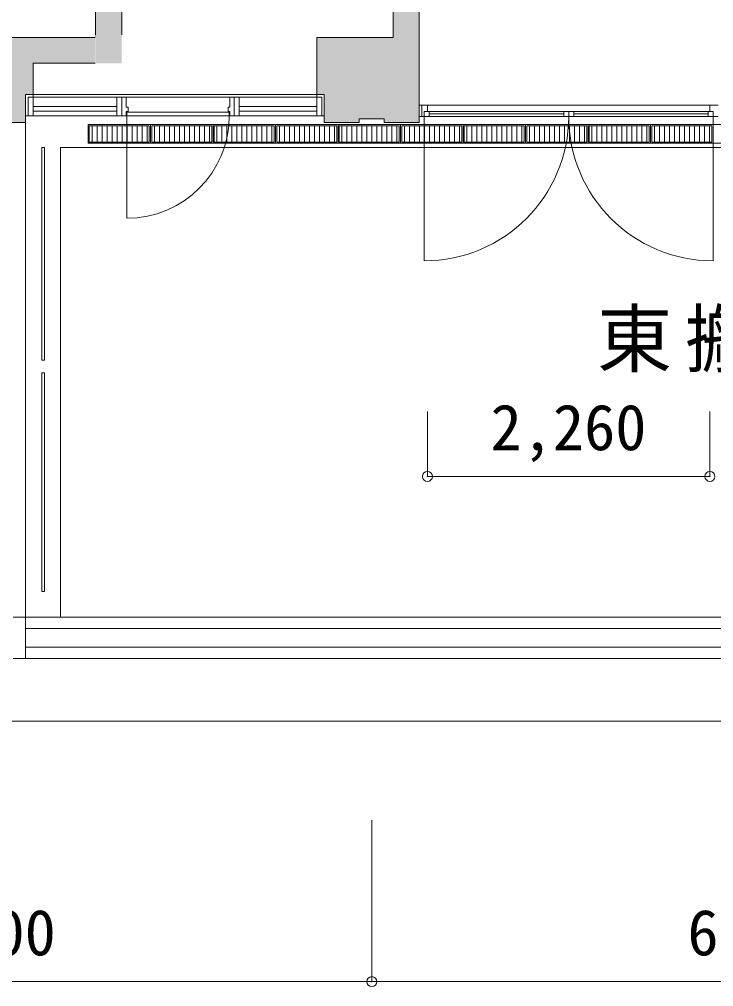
# Model space of a CAD drawing. Units: millimetres at full size, sheet at 1:200; details may follow other scales. Extents: x -96239 to 62349, y -170536 to 17264.
# Drawn here: x 20664 to 26219, y -106155 to -98420 of the extents above; entities that cross this region are included whole.
import ezdxf
from ezdxf.enums import TextEntityAlignment as Align

# ---------------------------------------------------------------- set-up
doc = ezdxf.new("R2010")
doc.units = ezdxf.units.MM
doc.header["$LTSCALE"] = 200
doc.header["$PDMODE"] = 32
doc.header["$PDSIZE"] = 80
for name, color, linetype, lineweight in [('0-1_躯体', 7, 'Continuous', 9), ('0-2_建具', 7, 'Continuous', 9), ('0-3_仕上', 4, 'Continuous', 5), ('0-5_設備機器', 7, 'Continuous', 9), ('0-6_寸法', 4, 'Continuous', 5), ('0-C_タイル・側溝', 7, 'Continuous', 9)]:
    doc.layers.add(name, color=color, linetype=linetype, lineweight=lineweight)
doc.layers.add('0-4_室名', color=7, linetype='Continuous')
doc.styles.add('ＭＳ ゴシック', font='')
doc.styles.add('ＭＳ Ｐゴシック', font='')
doc.styles.get('ＭＳ ゴシック').set_extended_font_data('MS Gothic')
doc.styles.get('ＭＳ Ｐゴシック').set_extended_font_data('MS PGothic')

msp = doc.modelspace()

# ---------------------------------------------------------------- linework, layer by layer
at = {"layer": '0-1_躯体'}
for p, q in [((23863.9, -92241.2), (23863.9, -99246.2)), ((21273.9, -98566.2), (21273.9, -93991.2)), ((23653.9, -94201.2), (23653.9, -98566.2)), ((19993.8, -98566.2), (21273.9, -98566.2)), ((23043.7, -98566.2), (23653.9, -98566.2)), ((23043.7, -98566.2), (23043.7, -99021.2)), ((20773.9, -98771.2), (20773.9, -99021.2)), ((20713.9, -99021.2), (20773.9, -99021.2)), ((20713.9, -99021.2), (20713.9, -103531.2)), ((23103.7, -99241.2), (23103.7, -99021.2)), ((23103.7, -99246.2), (23103.7, -99021.2)), ((26253.9, -99106.2), (23863.9, -99106.2)), ((23583.7, -99246.2), (23583.7, -99216.2)), ((20433.9, -99246.2), (20713.9, -99246.2)), ((23103.7, -99246.2), (23383.7, -99246.2)), ((23583.7, -99246.2), (23863.7, -99246.2)), ((23583.9, -99246.2), (23863.9, -99246.2)), ((20863.9, -99446.2), (20843.9, -99446.2)), ((20993.9, -99446.2), (20993.9, -103201.2)), ((29403.9, -99446.2), (20993.9, -99446.2)), ((33123.9, -103201.2), (20713.9, -103201.2)), ((20713.9, -103291.2), (33123.9, -103291.2)), ((20713.9, -103441.2), (33123.9, -103441.2)), ((38108.9, -103531.2), (20713.9, -103531.2))]:
    msp.add_line(p, q, dxfattribs=at)
for points in [[(20773.9, -98771.2), (21483.9, -98771.2), (21483.9, -94201.2)], [(20773.9, -98566.2), (19893.9, -98566.2), (19893.9, -99026.2)], [(23103.7, -99021.2), (23043.7, -99021.2), (20773.9, -99021.2)], [(23383.7, -99246.2), (23383.7, -99216.2), (23583.7, -99216.2)]]:
    msp.add_lwpolyline(points, dxfattribs=at)
at = {"layer": '0-1_躯体', "color": 9}
for points in [[(23863.9, -92241.2), (23653.9, -92241.2), (23863.9, -98566.2), (23653.9, -98566.2)], [(23653.9, -93066.2), (23653.9, -99246.2), (23863.5, -93066.2), (23863.5, -99246.2)], [(21483.9, -98776.2), (21483.9, -93991.2), (21273.9, -98776.2), (21273.9, -93991.2)], [(20773.9, -99021.2), (20773.9, -98566.2), (19893.9, -99021.2), (19893.9, -98566.2)], [(23043.7, -99021.2), (23653.9, -99021.2), (23043.7, -98566.2), (23653.9, -98566.2)], [(20713.9, -99021.2), (19893.9, -99021.2), (20713.9, -99026.2), (19893.9, -99026.2)], [(20713.9, -99216.2), (20713.9, -99026.2), (19953.9, -99216.2), (19953.9, -99026.2)], [(23103.7, -99021.2), (23103.7, -99216.2), (23653.9, -99021.2), (23653.9, -99216.2)], [(20713.9, -99246.2), (20713.9, -99216.2), (20433.9, -99246.2), (20433.9, -99216.2)], [(23383.7, -99216.2), (23103.7, -99216.2), (23383.7, -99246.2), (23103.7, -99246.2)], [(23583.7, -99216.2), (23583.7, -99246.2), (23863.9, -99216.2), (23863.9, -99246.2)]]:
    msp.add_solid(points, dxfattribs=at)
at = {"layer": '0-2_建具'}
for p, q in [((20713.9, -99021.2), (20713.9, -99191.2)), ((20733.8, -99191.2), (20733.8, -99041.2)), ((23083.8, -99041.2), (20733.8, -99041.2)), ((20773.9, -99041.2), (20773.9, -99191.2)), ((21443.8, -99191.2), (21443.8, -99041.2)), ((21483.8, -99191.2), (21483.8, -99041.2)), ((21518.8, -99121.2), (21518.8, -99041.2)), ((22348.8, -99121.2), (22348.8, -99041.2)), ((22383.8, -99041.2), (22383.8, -99191.2)), ((22423.8, -99041.2), (22423.8, -99191.2)), ((23103.7, -99021.2), (23043.7, -99021.2)), ((23043.7, -99041.2), (23043.7, -99021.2)), ((23043.8, -99191.2), (23043.8, -99041.2)), ((23083.8, -99191.2), (23083.8, -99041.2)), ((23083.8, -99191.2), (23083.8, -99041.2)), ((23103.7, -99021.2), (23103.7, -99191.2)), ((23103.7, -99021.2), (23103.7, -99191.2)), ((21443.8, -99116.2), (20773.9, -99116.2)), ((21443.8, -99153.7), (20773.9, -99153.7)), ((21533.8, -99121.2), (21518.8, -99121.2)), ((21518.8, -99156.2), (21533.8, -99156.2)), ((21518.8, -99191.2), (21518.8, -99156.2)), ((21533.8, -99156.2), (21533.8, -99121.2)), ((22333.8, -99156.2), (22333.8, -99121.2)), ((22333.8, -99156.2), (22333.8, -99121.2)), ((22333.8, -99121.2), (22348.8, -99121.2)), ((22348.8, -99156.2), (22333.8, -99156.2)), ((22348.8, -99191.2), (22348.8, -99156.2)), ((23043.8, -99116.2), (22423.8, -99116.2)), ((23043.8, -99153.7), (22423.8, -99153.7)), ((23863.9, -99196.2), (23863.9, -99106.2)), ((23928.9, -99106.2), (23863.9, -99106.2)), ((23883.9, -99106.2), (23883.9, -99196.2)), ((23903.9, -99156.2), (26213.9, -99156.2)), ((23928.9, -99156.2), (23928.9, -99106.2)), ((23943.9, -99156.2), (23943.9, -99196.2)), ((25018.9, -99196.2), (25018.9, -99156.2)), ((25018.9, -99196.2), (25018.9, -99156.2)), ((25058.9, -99196.2), (25058.9, -99156.2)), ((25058.9, -99196.2), (25058.9, -99156.2)), ((25098.9, -99196.2), (25098.9, -99156.2)), ((26173.9, -99196.2), (26173.9, -99156.2)), ((26188.9, -99156.2), (26188.9, -99106.2)), ((26188.9, -99106.2), (26253.9, -99106.2)), ((20749.1, -99191.2), (20713.9, -99191.2)), ((20749.1, -99191.2), (21572.6, -99191.2)), ((21483.8, -99191.2), (21518.8, -99191.2)), ((21523.8, -99191.2), (21523.8, -99161.2)), ((21523.8, -99161.2), (22343.8, -99161.2)), ((21523.8, -99191.2), (22343.8, -99191.2)), ((21528.5, -99191.2), (23103.7, -99191.2)), ((22343.8, -99191.2), (22343.8, -99161.2)), ((22383.8, -99191.2), (22348.8, -99191.2)), ((23903.9, -99196.2), (23863.9, -99196.2)), ((23897, -99196.2), (26253.9, -99196.2)), ((23943.9, -99176.2), (25018.9, -99176.2)), ((25098.9, -99176.2), (26173.9, -99176.2))]:
    msp.add_line(p, q, dxfattribs=at)
at = {"layer": '0-2_建具', "color": 4, "lineweight": 5}
for p, q in [((23903.9, -99156.2), (23903.9, -100351.2)), ((26213.9, -100351.2), (26213.9, -99156.2)), ((21523.8, -99191.2), (21523.8, -100011.2))]:
    msp.add_line(p, q, dxfattribs=at)
at = {"layer": '0-2_建具'}
msp.add_lwpolyline([(20713.9, -99021.2), (20773.9, -99021.2), (20773.9, -99041.2)], dxfattribs=at)
at = {"layer": '0-2_建具', "color": 4, "lineweight": 5}
for centre, radius, start, end in [((21523.8, -99191.2), 820, 270, 0), ((23903.9, -99196.2), 1155, 270, 0), ((26213.9, -99196.2), 1155, 180, 270)]:
    msp.add_arc(centre, radius, start, end, dxfattribs=at)
at = {"layer": '0-3_仕上', "color": 7, "lineweight": 9}
for p, q in [((21213.9, -99411.2), (21213.9, -99261.2)), ((21713.9, -99261.2), (21213.9, -99261.2)), ((21213.9, -99411.2), (21213.9, -99261.2)), ((21223.9, -99401.2), (21223.9, -99271.2)), ((21703.9, -99271.2), (21223.9, -99271.2)), ((21703.9, -99401.2), (21703.9, -99271.2)), ((21713.9, -99411.2), (21713.9, -99261.2)), ((21713.9, -99411.2), (21713.9, -99261.2)), ((22213.9, -99261.2), (21713.9, -99261.2)), ((21713.9, -99411.2), (21713.9, -99261.2)), ((21723.9, -99401.2), (21723.9, -99271.2)), ((22203.9, -99271.2), (21723.9, -99271.2)), ((22203.9, -99401.2), (22203.9, -99271.2)), ((22213.9, -99411.2), (22213.9, -99261.2)), ((22213.9, -99411.2), (22213.9, -99261.2)), ((22713.9, -99261.2), (22213.9, -99261.2)), ((22213.9, -99411.2), (22213.9, -99261.2)), ((22223.9, -99401.2), (22223.9, -99271.2)), ((22703.9, -99271.2), (22223.9, -99271.2)), ((22703.9, -99401.2), (22703.9, -99271.2)), ((22713.9, -99411.2), (22713.9, -99261.2)), ((22713.9, -99411.2), (22713.9, -99261.2)), ((23213.9, -99261.2), (22713.9, -99261.2)), ((22713.9, -99411.2), (22713.9, -99261.2)), ((22723.9, -99401.2), (22723.9, -99271.2)), ((23203.9, -99271.2), (22723.9, -99271.2)), ((23203.9, -99401.2), (23203.9, -99271.2)), ((23213.9, -99411.2), (23213.9, -99261.2)), ((23213.9, -99411.2), (23213.9, -99261.2)), ((23713.9, -99261.2), (23213.9, -99261.2)), ((23213.9, -99411.2), (23213.9, -99261.2)), ((23223.9, -99401.2), (23223.9, -99271.2)), ((23703.9, -99271.2), (23223.9, -99271.2)), ((23703.9, -99401.2), (23703.9, -99271.2)), ((23713.9, -99411.2), (23713.9, -99261.2)), ((23713.9, -99411.2), (23713.9, -99261.2)), ((24213.9, -99261.2), (23713.9, -99261.2)), ((23713.9, -99411.2), (23713.9, -99261.2)), ((23723.9, -99401.2), (23723.9, -99271.2)), ((24203.9, -99271.2), (23723.9, -99271.2)), ((24203.9, -99401.2), (24203.9, -99271.2)), ((24213.9, -99411.2), (24213.9, -99261.2)), ((24213.9, -99411.2), (24213.9, -99261.2)), ((24713.9, -99261.2), (24213.9, -99261.2)), ((24213.9, -99411.2), (24213.9, -99261.2)), ((24223.9, -99401.2), (24223.9, -99271.2)), ((24703.9, -99271.2), (24223.9, -99271.2)), ((24703.9, -99401.2), (24703.9, -99271.2)), ((24713.9, -99411.2), (24713.9, -99261.2)), ((24713.9, -99411.2), (24713.9, -99261.2)), ((25213.9, -99261.2), (24713.9, -99261.2)), ((24713.9, -99411.2), (24713.9, -99261.2)), ((24723.9, -99401.2), (24723.9, -99271.2)), ((25203.9, -99271.2), (24723.9, -99271.2)), ((25203.9, -99401.2), (25203.9, -99271.2)), ((25213.9, -99411.2), (25213.9, -99261.2)), ((25213.9, -99411.2), (25213.9, -99261.2)), ((25713.9, -99261.2), (25213.9, -99261.2)), ((25213.9, -99411.2), (25213.9, -99261.2)), ((25223.9, -99401.2), (25223.9, -99271.2)), ((25703.9, -99271.2), (25223.9, -99271.2)), ((25703.9, -99401.2), (25703.9, -99271.2)), ((25713.9, -99411.2), (25713.9, -99261.2)), ((25713.9, -99411.2), (25713.9, -99261.2)), ((26213.9, -99261.2), (25713.9, -99261.2)), ((25713.9, -99411.2), (25713.9, -99261.2)), ((25723.9, -99401.2), (25723.9, -99271.2)), ((26203.9, -99271.2), (25723.9, -99271.2)), ((26203.9, -99401.2), (26203.9, -99271.2)), ((26213.9, -99411.2), (26213.9, -99261.2)), ((26213.9, -99411.2), (26213.9, -99261.2)), ((26713.9, -99261.2), (26213.9, -99261.2)), ((26213.9, -99411.2), (26213.9, -99261.2)), ((21713.9, -99411.2), (21213.9, -99411.2)), ((21703.9, -99401.2), (21223.9, -99401.2)), ((22213.9, -99411.2), (21713.9, -99411.2)), ((22203.9, -99401.2), (21723.9, -99401.2)), ((22713.9, -99411.2), (22213.9, -99411.2)), ((22703.9, -99401.2), (22223.9, -99401.2)), ((23213.9, -99411.2), (22713.9, -99411.2)), ((23203.9, -99401.2), (22723.9, -99401.2)), ((23713.9, -99411.2), (23213.9, -99411.2)), ((23703.9, -99401.2), (23223.9, -99401.2)), ((24213.9, -99411.2), (23713.9, -99411.2)), ((24203.9, -99401.2), (23723.9, -99401.2)), ((24713.9, -99411.2), (24213.9, -99411.2)), ((24703.9, -99401.2), (24223.9, -99401.2)), ((25213.9, -99411.2), (24713.9, -99411.2)), ((25203.9, -99401.2), (24723.9, -99401.2)), ((25713.9, -99411.2), (25213.9, -99411.2)), ((25703.9, -99401.2), (25223.9, -99401.2)), ((26213.9, -99411.2), (25713.9, -99411.2)), ((26203.9, -99401.2), (25723.9, -99401.2)), ((26713.9, -99411.2), (26213.9, -99411.2))]:
    msp.add_line(p, q, dxfattribs=at)
at = {"layer": '0-3_仕上'}
for p, q in [((21245.3, -99271.2), (21245.3, -99401.2)), ((21285.3, -99271.2), (21285.3, -99401.2)), ((21325.3, -99271.2), (21325.3, -99401.2)), ((21365.3, -99271.2), (21365.3, -99401.2)), ((21405.3, -99271.2), (21405.3, -99401.2)), ((21445.3, -99271.2), (21445.3, -99401.2)), ((21485.3, -99271.2), (21485.3, -99401.2)), ((21525.3, -99271.2), (21525.3, -99401.2)), ((21565.3, -99271.2), (21565.3, -99401.2)), ((21605.3, -99271.2), (21605.3, -99401.2)), ((21645.3, -99271.2), (21645.3, -99401.2)), ((21685.3, -99271.2), (21685.3, -99401.2)), ((21745.3, -99271.2), (21745.3, -99401.2)), ((21785.3, -99271.2), (21785.3, -99401.2)), ((21825.3, -99271.2), (21825.3, -99401.2)), ((21865.3, -99271.2), (21865.3, -99401.2)), ((21905.3, -99271.2), (21905.3, -99401.2)), ((21945.3, -99271.2), (21945.3, -99401.2)), ((21985.3, -99271.2), (21985.3, -99401.2)), ((22025.3, -99271.2), (22025.3, -99401.2)), ((22065.3, -99271.2), (22065.3, -99401.2)), ((22105.3, -99271.2), (22105.3, -99401.2)), ((22145.3, -99271.2), (22145.3, -99401.2)), ((22185.3, -99271.2), (22185.3, -99401.2)), ((22245.3, -99271.2), (22245.3, -99401.2)), ((22285.3, -99271.2), (22285.3, -99401.2)), ((22325.3, -99271.2), (22325.3, -99401.2)), ((22365.3, -99271.2), (22365.3, -99401.2)), ((22405.3, -99271.2), (22405.3, -99401.2)), ((22445.3, -99271.2), (22445.3, -99401.2)), ((22485.3, -99271.2), (22485.3, -99401.2)), ((22525.3, -99271.2), (22525.3, -99401.2)), ((22565.3, -99271.2), (22565.3, -99401.2)), ((22605.3, -99271.2), (22605.3, -99401.2)), ((22645.3, -99271.2), (22645.3, -99401.2)), ((22685.3, -99271.2), (22685.3, -99401.2)), ((22745.3, -99271.2), (22745.3, -99401.2)), ((22785.3, -99271.2), (22785.3, -99401.2)), ((22825.3, -99271.2), (22825.3, -99401.2)), ((22865.3, -99271.2), (22865.3, -99401.2)), ((22905.3, -99271.2), (22905.3, -99401.2)), ((22945.3, -99271.2), (22945.3, -99401.2)), ((22985.3, -99271.2), (22985.3, -99401.2)), ((23025.3, -99271.2), (23025.3, -99401.2)), ((23065.3, -99271.2), (23065.3, -99401.2)), ((23105.3, -99271.2), (23105.3, -99401.2)), ((23145.3, -99271.2), (23145.3, -99401.2)), ((23185.3, -99271.2), (23185.3, -99401.2)), ((23245.3, -99271.2), (23245.3, -99401.2)), ((23285.3, -99271.2), (23285.3, -99401.2)), ((23325.3, -99271.2), (23325.3, -99401.2)), ((23365.3, -99271.2), (23365.3, -99401.2)), ((23405.3, -99271.2), (23405.3, -99401.2)), ((23445.3, -99271.2), (23445.3, -99401.2)), ((23485.3, -99271.2), (23485.3, -99401.2)), ((23525.3, -99271.2), (23525.3, -99401.2)), ((23565.3, -99271.2), (23565.3, -99401.2)), ((23605.3, -99271.2), (23605.3, -99401.2)), ((23645.3, -99271.2), (23645.3, -99401.2)), ((23685.3, -99271.2), (23685.3, -99401.2)), ((23745.3, -99271.2), (23745.3, -99401.2)), ((23785.3, -99271.2), (23785.3, -99401.2)), ((23825.3, -99271.2), (23825.3, -99401.2)), ((23865.3, -99271.2), (23865.3, -99401.2)), ((23905.3, -99271.2), (23905.3, -99401.2)), ((23945.3, -99271.2), (23945.3, -99401.2)), ((23985.3, -99271.2), (23985.3, -99401.2)), ((24025.3, -99271.2), (24025.3, -99401.2)), ((24065.3, -99271.2), (24065.3, -99401.2)), ((24105.3, -99271.2), (24105.3, -99401.2)), ((24145.3, -99271.2), (24145.3, -99401.2)), ((24185.3, -99271.2), (24185.3, -99401.2)), ((24245.3, -99271.2), (24245.3, -99401.2)), ((24285.3, -99271.2), (24285.3, -99401.2)), ((24325.3, -99271.2), (24325.3, -99401.2)), ((24365.3, -99271.2), (24365.3, -99401.2)), ((24405.3, -99271.2), (24405.3, -99401.2)), ((24445.3, -99271.2), (24445.3, -99401.2)), ((24485.3, -99271.2), (24485.3, -99401.2)), ((24525.3, -99271.2), (24525.3, -99401.2)), ((24565.3, -99271.2), (24565.3, -99401.2)), ((24605.3, -99271.2), (24605.3, -99401.2)), ((24645.3, -99271.2), (24645.3, -99401.2)), ((24685.3, -99271.2), (24685.3, -99401.2)), ((24745.3, -99271.2), (24745.3, -99401.2)), ((24785.3, -99271.2), (24785.3, -99401.2)), ((24825.3, -99271.2), (24825.3, -99401.2)), ((24865.3, -99271.2), (24865.3, -99401.2)), ((24905.3, -99271.2), (24905.3, -99401.2)), ((24945.3, -99271.2), (24945.3, -99401.2)), ((24985.3, -99271.2), (24985.3, -99401.2)), ((25025.3, -99271.2), (25025.3, -99401.2)), ((25065.3, -99271.2), (25065.3, -99401.2)), ((25105.3, -99271.2), (25105.3, -99401.2)), ((25145.3, -99271.2), (25145.3, -99401.2)), ((25185.3, -99271.2), (25185.3, -99401.2)), ((25245.3, -99271.2), (25245.3, -99401.2)), ((25285.3, -99271.2), (25285.3, -99401.2)), ((25325.3, -99271.2), (25325.3, -99401.2)), ((25365.3, -99271.2), (25365.3, -99401.2)), ((25405.3, -99271.2), (25405.3, -99401.2)), ((25445.3, -99271.2), (25445.3, -99401.2)), ((25485.3, -99271.2), (25485.3, -99401.2)), ((25525.3, -99271.2), (25525.3, -99401.2)), ((25565.3, -99271.2), (25565.3, -99401.2)), ((25605.3, -99271.2), (25605.3, -99401.2)), ((25645.3, -99271.2), (25645.3, -99401.2)), ((25685.3, -99271.2), (25685.3, -99401.2)), ((25745.3, -99271.2), (25745.3, -99401.2)), ((25785.3, -99271.2), (25785.3, -99401.2)), ((25825.3, -99271.2), (25825.3, -99401.2)), ((25865.3, -99271.2), (25865.3, -99401.2)), ((25905.3, -99271.2), (25905.3, -99401.2)), ((25945.3, -99271.2), (25945.3, -99401.2)), ((25985.3, -99271.2), (25985.3, -99401.2)), ((26025.3, -99271.2), (26025.3, -99401.2)), ((26065.3, -99271.2), (26065.3, -99401.2)), ((26105.3, -99271.2), (26105.3, -99401.2)), ((26145.3, -99271.2), (26145.3, -99401.2)), ((26185.3, -99271.2), (26185.3, -99401.2))]:
    msp.add_line(p, q, dxfattribs=at)
at = {"layer": '0-5_設備機器'}
for p, q in [((20713.9, -99246.2), (20613.9, -99246.2)), ((20713.9, -99246.2), (20713.9, -103201.2)), ((20863.9, -99446.2), (20843.9, -99446.2)), ((20843.9, -101146.2), (20843.9, -99446.2)), ((20863.9, -99446.2), (20863.9, -101146.2)), ((20863.9, -101146.2), (20843.9, -101146.2)), ((20863.9, -101246.2), (20843.9, -101246.2)), ((20843.9, -101246.2), (20843.9, -102996.2)), ((20863.9, -101246.2), (20863.9, -102996.2)), ((20863.9, -102996.2), (20843.9, -102996.2)), ((20713.9, -103201.2), (20613.9, -103201.2))]:
    msp.add_line(p, q, dxfattribs=at)
at = {"layer": '0-6_寸法'}
for p, q in [((23928.9, -102075.2), (23928.9, -101556.2)), ((26188.9, -102075.2), (26188.9, -101556.2)), ((23928.9, -102075.2), (26188.9, -102075.2)), ((23483.9, -106114.7), (23483.9, -104824.5)), ((17183.9, -106114.7), (23483.9, -106114.7)), ((23483.9, -106114.7), (29783.9, -106114.7))]:
    msp.add_line(p, q, dxfattribs=at)
for p in [(23928.9, -102075.2), (26188.9, -102075.2), (23483.9, -106114.7)]:
    msp.add_point(p, dxfattribs=at)
at = {"layer": '0-C_タイル・側溝'}
for p, q in [((20613.9, -103531.2), (47736.2, -103531.2)), ((47238.9, -104031.2), (20414.4, -104031.2))]:
    msp.add_line(p, q, dxfattribs=at)

# ---------------------------------------------------------------- texts
at = {"layer": '0-4_室名', "insert": (25286.3, -101243.4), "char_height": 439.9, "attachment_point": 7, "style": 'ＭＳ Ｐゴシック'}
msp.add_mtext('\\T1.17;東搬入口', dxfattribs=at)
at = {"layer": '0-6_寸法', "style": 'ＭＳ ゴシック'}
for s, p in [('2,260', (24433.9, -101975.2)), ('6,300', (19708.9, -106014.7)), ('6,300', (26008.9, -106014.7))]:
    msp.add_text(s, height=366.6, dxfattribs=at).set_placement(p, align=Align.BOTTOM_LEFT)

# ---------------------------------------------------------------- next in the draw order: wipeouts: each hides what was drawn before it
msp.add_wipeout([(21483.9, -98776.1), (21483.9, -98565.9), (21274.3, -98565.9), (21274.3, -98776.1)])

# ---------------------------------------------------------------- next in the draw order: wipeouts: each hides what was drawn before it
msp.add_wipeout([(21273.1, -98779), (21495.8, -98779), (21495.8, -98545.1), (21273.1, -98545.1)])

# ---------------------------------------------------------------- next in the draw order: linework, layer by layer
at = {"layer": '0-1_躯体', "color": 9}
for points in [[(21273.1, -98566.2), (20773.9, -98566.2), (21273.1, -98771.2), (20773.9, -98771.2)], [(21273.9, -98545.1), (21273.9, -98771.2), (21483.9, -98545.1), (21483.9, -98771.2)]]:
    msp.add_solid(points, dxfattribs=at)

doc.saveas('drawing.dxf')
